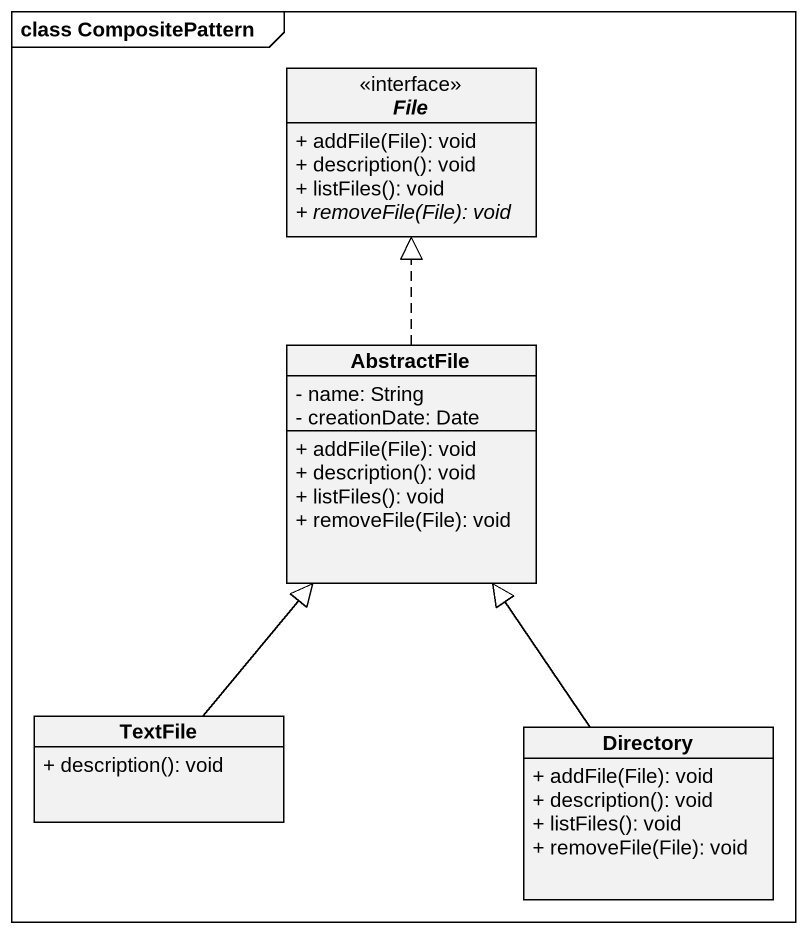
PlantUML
@startuml
mainframe class CompositePattern
hide circle
hide empty members
skinparam classAttributeIconSize 0
interface "File" as File_ <<interface>> {
  + addFile(File): void
  + description(): void
  + listFiles(): void
  {abstract} + removeFile(File): void
}
class AbstractFile {
  - name: String
  - creationDate: Date
  + addFile(File): void
  + description(): void
  + listFiles(): void
  + removeFile(File): void
}
class TextFile {
  + description(): void
}
class Directory {
  + addFile(File): void
  + description(): void
  + listFiles(): void
  + removeFile(File): void
}
AbstractFile .up.|> File_
TextFile -up-|> AbstractFile
Directory -up-|> AbstractFile
@enduml
